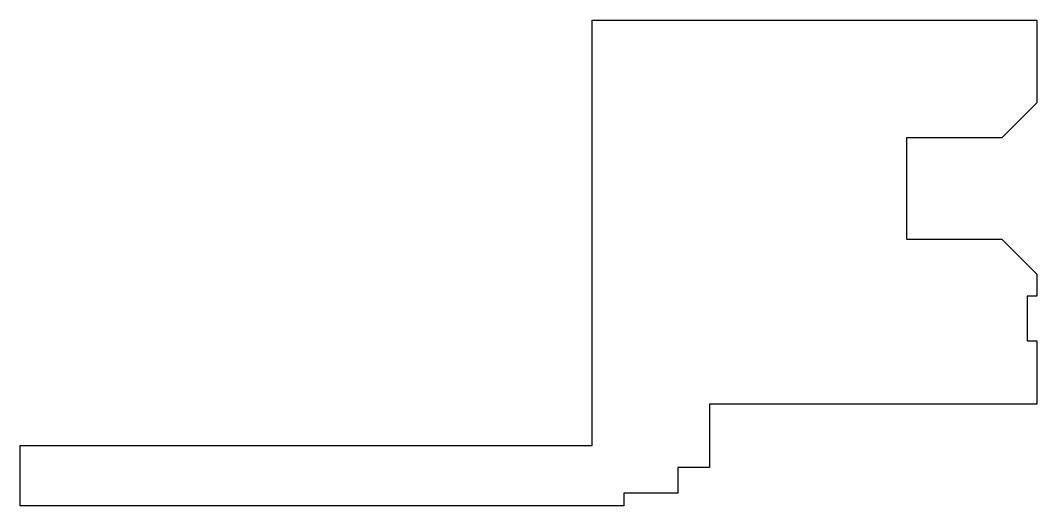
# Model space of a CAD drawing. Header units: millimetres. Extents: x 0 to 320, y 0 to 153.
import ezdxf

# ---------------------------------------------------------------- set-up
doc = ezdxf.new("R2010")
doc.units = ezdxf.units.MM
doc.layers.get('0').update_dxf_attribs({"linetype": 'CONTINUOUS'})

msp = doc.modelspace()

# ---------------------------------------------------------------- linework, layer by layer
msp.add_lwpolyline([(0, 19), (180, 19), (180, 153), (320, 153), (320, 127), (309, 116), (279, 116), (279, 84), (309, 84), (320, 73), (320, 66), (317, 66), (317, 52), (320, 52), (320, 32), (217, 32), (217, 12), (207, 12), (207, 4), (190, 4), (190, 0), (0, 0)], close=True)

doc.saveas('drawing.dxf')
